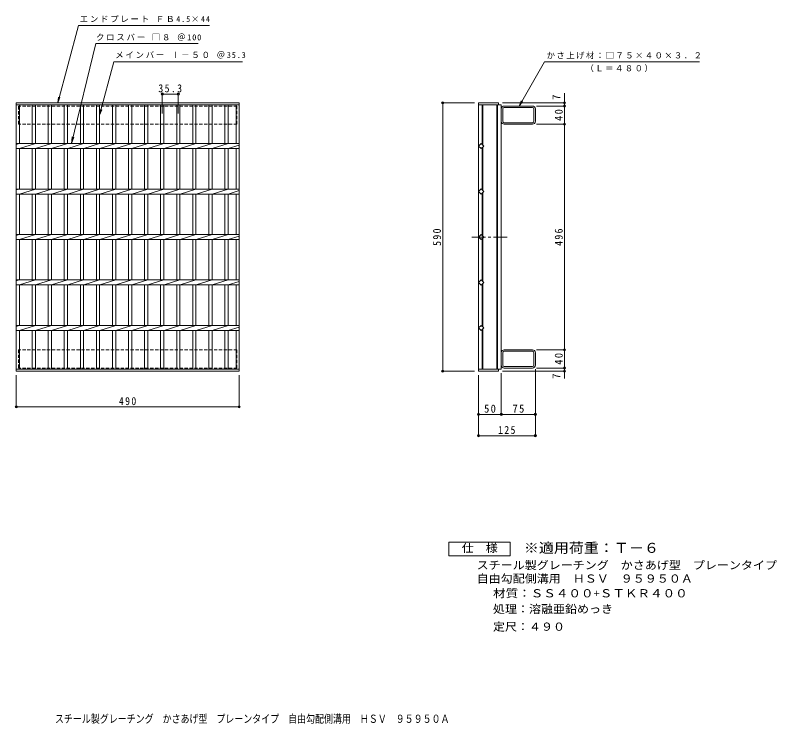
# Model space of a CAD drawing. Units: millimetres, scale not verified. Extents: x -663 to 1012, y -823 to 734.
import ezdxf
from ezdxf.enums import TextEntityAlignment as Align

# ---------------------------------------------------------------- set-up
doc = ezdxf.new("R2010")
doc.units = ezdxf.units.MM
doc.header["$LTSCALE"] = 6
doc.header["$PDMODE"] = 32
doc.header["$PDSIZE"] = 4.8
doc.linetypes.add('CHAIN1', pattern=[8, 5, -1, 1, -1])
doc.linetypes.add('DASHED1', pattern=[1.8, 1.2, -0.6])
for name, color, linetype, lineweight in [('B-1_ピット', 2, 'Continuous', 9), ('B-2_蓋', 3, 'Continuous', 9), ('B-4_寸法', 7, 'Continuous', 9), ('F-4_F-4ﾚｲﾔ', 2, 'Continuous', 9)]:
    doc.layers.add(name, color=color, linetype=linetype, lineweight=lineweight)
doc.layers.add('F-5_F-5ﾚｲﾔ', color=3, linetype='Continuous')
doc.styles.add('ＭＳ ゴシック', font='')
doc.styles.get('ＭＳ ゴシック').set_extended_font_data('MS Gothic')

msp = doc.modelspace()

# ---------------------------------------------------------------- linework, layer by layer
at = {"layer": 'B-1_ピット', "linetype": 'DASHED1'}
for p, q in [((-655.135, 494.697), (-655.135, 534.697)), ((-175.135, 534.697), (-655.135, 534.697)), ((-655.135, -1.303), (-655.135, -41.304)), ((-175.135, -41.304), (-655.135, -41.304))]:
    msp.add_line(p, q, dxfattribs=at)
at = {"layer": 'B-1_ピット'}
for p, q in [((405.946, 501.097), (405.946, 528.297)), ((409.146, 501.097), (409.146, 528.297)), ((474.546, 534.697), (412.346, 534.697)), ((474.546, 531.497), (412.346, 531.497)), ((477.746, 501.097), (477.746, 528.297)), ((480.946, 501.097), (480.946, 528.297)), ((412.346, 497.897), (474.546, 497.897)), ((474.546, 494.697), (412.346, 494.697)), ((405.946, -7.704), (405.946, -34.903)), ((409.146, -7.704), (409.146, -34.903)), ((474.546, -1.303), (412.346, -1.303)), ((412.346, -4.504), (474.546, -4.504)), ((477.746, -7.704), (477.746, -34.903)), ((480.946, -7.704), (480.946, -34.903)), ((474.546, -38.103), (412.346, -38.103)), ((474.546, -41.303), (412.346, -41.303))]:
    msp.add_line(p, q, dxfattribs=at)
at = {"layer": 'B-1_ピット', "linetype": 'DASHED1'}
for points in [[(-175.135, 534.697), (-175.135, 494.697), (-655.135, 494.697)], [(-175.135, -41.304), (-175.135, -1.303), (-655.135, -1.303)]]:
    msp.add_lwpolyline(points, dxfattribs=at)
at = {"layer": 'B-1_ピット'}
for centre, radius, start, end in [((412.346, 528.297), 6.4, 90, 180), ((412.346, 528.297), 3.2, 90, 180), ((474.546, 528.297), 6.4, 0, 90), ((474.546, 528.297), 3.2, 0, 90), ((412.346, 501.097), 6.4, 180, 270), ((412.346, 501.097), 3.2, 180, 270), ((474.546, 501.097), 6.4, 270, 0), ((474.546, 501.097), 3.2, 270, 0), ((412.346, -7.704), 6.4, 90, 180), ((412.346, -7.704), 3.2, 90, 180), ((474.546, -7.704), 6.4, 0, 90), ((474.546, -7.704), 3.2, 0, 90), ((412.346, -34.903), 6.4, 180, 270), ((412.346, -34.903), 3.2, 180, 270), ((474.546, -34.903), 3.2, 270, 0), ((474.546, -34.903), 6.4, 270, 0)]:
    msp.add_arc(centre, radius, start, end, dxfattribs=at)
at = {"layer": 'B-2_蓋'}
for p, q in [((-660.135, 541.697), (-170.135, 541.697)), ((-660.135, -48.303), (-660.135, 541.697)), ((-660.135, 537.197), (-170.135, 537.197)), ((-653.135, 452.196), (-653.135, 537.197)), ((-625.235, 537.197), (-625.235, 452.196)), ((-618.235, 537.197), (-618.235, 452.196)), ((-589.934, 537.197), (-589.934, 452.196)), ((-582.935, 537.197), (-582.935, 452.196)), ((-554.634, 537.197), (-554.634, 452.196)), ((-547.634, 537.197), (-547.634, 452.196)), ((-519.335, 537.197), (-519.335, 452.196)), ((-512.335, 537.197), (-512.335, 452.196)), ((-484.034, 537.197), (-484.034, 452.196)), ((-477.035, 537.197), (-477.035, 452.196)), ((-448.734, 537.197), (-448.734, 452.196)), ((-441.734, 537.197), (-441.734, 452.196)), ((-413.435, 537.197), (-413.435, 452.196)), ((-406.435, 537.197), (-406.435, 452.196)), ((-378.134, 537.197), (-378.134, 452.196)), ((-371.135, 537.197), (-371.135, 452.196)), ((-342.834, 537.197), (-342.834, 452.196)), ((-335.834, 537.197), (-335.834, 452.196)), ((-307.535, 537.197), (-307.535, 452.196)), ((-300.535, 537.197), (-300.535, 452.196)), ((-272.235, 537.197), (-272.235, 452.196)), ((-265.235, 537.197), (-265.235, 452.196)), ((-236.935, 537.197), (-236.935, 452.196)), ((-229.935, 537.197), (-229.935, 452.196)), ((-201.635, 537.197), (-201.635, 452.196)), ((-194.635, 537.197), (-194.635, 452.196)), ((-177.136, 537.197), (-177.136, 452.196)), ((-170.135, 541.697), (-170.135, -48.303)), ((355.946, 541.697), (399.946, 541.697)), ((355.946, 541.697), (355.946, -48.303)), ((355.946, 537.197), (405.946, 537.197)), ((363.946, 537.197), (363.946, 450.01)), ((365.446, 537.197), (365.446, 448.51)), ((396.446, 537.197), (396.446, -43.804)), ((397.946, 537.197), (397.946, -43.804)), ((399.946, 541.697), (399.946, 537.197)), ((405.946, 537.197), (405.946, -43.804)), ((-660.135, 450.115), (-653.535, 452.196)), ((-660.135, 452.196), (-170.135, 452.196)), ((-653.135, 441.197), (-618.235, 452.196)), ((-617.834, 441.197), (-582.935, 452.196)), ((-582.535, 441.197), (-547.635, 452.196)), ((-547.234, 441.197), (-512.335, 452.196)), ((-511.935, 441.197), (-477.035, 452.196)), ((-476.635, 441.197), (-441.735, 452.196)), ((-441.335, 441.197), (-406.435, 452.196)), ((-406.035, 441.197), (-371.135, 452.196)), ((-370.735, 441.197), (-335.835, 452.196)), ((-335.434, 441.197), (-300.535, 452.196)), ((-300.135, 441.197), (-265.235, 452.196)), ((-264.835, 441.197), (-229.935, 452.196)), ((-229.534, 441.197), (-194.635, 452.196)), ((-660.135, 441.197), (-170.135, 441.197)), ((-653.135, 352.196), (-653.135, 441.197)), ((-625.235, 441.197), (-625.235, 352.196)), ((-618.235, 441.197), (-618.235, 352.196)), ((-589.934, 441.197), (-589.934, 352.196)), ((-582.935, 441.197), (-582.935, 352.196)), ((-554.634, 441.197), (-554.634, 352.196)), ((-547.634, 441.197), (-547.634, 352.196)), ((-519.335, 441.197), (-519.335, 352.196)), ((-512.335, 441.197), (-512.335, 352.196)), ((-484.034, 441.197), (-484.034, 352.196)), ((-477.035, 441.197), (-477.035, 352.196)), ((-448.734, 441.197), (-448.734, 352.196)), ((-441.734, 441.197), (-441.734, 352.196)), ((-413.435, 441.197), (-413.435, 352.196)), ((-406.435, 441.197), (-406.435, 352.196)), ((-378.134, 441.197), (-378.134, 352.196)), ((-371.135, 441.197), (-371.135, 352.196)), ((-342.834, 441.197), (-342.834, 352.196)), ((-335.834, 441.197), (-335.834, 352.196)), ((-307.535, 441.197), (-307.535, 352.196)), ((-300.535, 441.197), (-300.535, 352.196)), ((-272.235, 441.197), (-272.235, 352.196)), ((-265.235, 441.197), (-265.235, 352.196)), ((-236.935, 441.197), (-236.935, 352.196)), ((-229.935, 441.197), (-229.935, 352.196)), ((-201.635, 441.197), (-201.635, 352.196)), ((-194.635, 441.197), (-194.635, 352.196)), ((-194.235, 441.197), (-170.135, 448.792)), ((-177.136, 441.197), (-177.136, 352.196)), ((363.946, 443.383), (363.946, 350.01)), ((365.446, 444.883), (365.446, 348.51)), ((-660.135, 350.115), (-653.535, 352.196)), ((-660.135, 352.196), (-170.135, 352.196)), ((-653.135, 341.197), (-618.235, 352.196)), ((-617.834, 341.197), (-582.935, 352.196)), ((-582.535, 341.197), (-547.635, 352.196)), ((-547.234, 341.197), (-512.335, 352.196)), ((-511.935, 341.197), (-477.035, 352.196)), ((-476.635, 341.197), (-441.735, 352.196)), ((-441.335, 341.197), (-406.435, 352.196)), ((-406.035, 341.197), (-371.135, 352.196)), ((-370.735, 341.197), (-335.835, 352.196)), ((-335.434, 341.197), (-300.535, 352.196)), ((-300.135, 341.197), (-265.235, 352.196)), ((-264.835, 341.197), (-229.935, 352.196)), ((-229.534, 341.197), (-194.635, 352.196)), ((-660.135, 341.197), (-170.135, 341.197)), ((-653.135, 252.196), (-653.135, 341.197)), ((-625.235, 341.197), (-625.235, 252.196)), ((-618.235, 341.197), (-618.235, 252.196)), ((-589.934, 341.197), (-589.934, 252.196)), ((-582.935, 341.197), (-582.935, 252.196)), ((-554.634, 341.197), (-554.634, 252.196)), ((-547.634, 341.197), (-547.634, 252.196)), ((-519.335, 341.197), (-519.335, 252.196)), ((-512.335, 341.197), (-512.335, 252.196)), ((-484.034, 341.197), (-484.034, 252.196)), ((-477.035, 341.197), (-477.035, 252.196)), ((-448.734, 341.197), (-448.734, 252.196)), ((-441.734, 341.197), (-441.734, 252.196)), ((-413.435, 341.197), (-413.435, 252.196)), ((-406.435, 341.197), (-406.435, 252.196)), ((-378.134, 341.197), (-378.134, 252.196)), ((-371.135, 341.197), (-371.135, 252.196)), ((-342.834, 341.197), (-342.834, 252.196)), ((-335.834, 341.197), (-335.834, 252.196)), ((-307.535, 341.197), (-307.535, 252.196)), ((-300.535, 341.197), (-300.535, 252.196)), ((-272.235, 341.197), (-272.235, 252.196)), ((-265.235, 341.197), (-265.235, 252.196)), ((-236.935, 341.197), (-236.935, 252.196)), ((-229.935, 341.197), (-229.935, 252.196)), ((-201.635, 341.197), (-201.635, 252.196)), ((-194.635, 341.197), (-194.635, 252.196)), ((-194.235, 341.197), (-170.135, 348.792)), ((-177.136, 341.197), (-177.136, 252.196)), ((363.946, 343.383), (363.946, 250.01)), ((365.446, 344.883), (365.446, 248.51)), ((-660.135, 250.115), (-653.535, 252.196)), ((-660.135, 252.196), (-170.135, 252.196)), ((-653.135, 241.197), (-618.235, 252.196)), ((-617.834, 241.197), (-582.935, 252.196)), ((-582.535, 241.197), (-547.635, 252.196)), ((-547.234, 241.197), (-512.335, 252.196)), ((-511.935, 241.197), (-477.035, 252.196)), ((-476.635, 241.197), (-441.735, 252.196)), ((-441.335, 241.197), (-406.435, 252.196)), ((-406.035, 241.197), (-371.135, 252.196)), ((-370.735, 241.197), (-335.835, 252.196)), ((-335.434, 241.197), (-300.535, 252.196)), ((-300.135, 241.197), (-265.235, 252.196)), ((-264.835, 241.197), (-229.935, 252.196)), ((-229.534, 241.197), (-194.635, 252.196)), ((-660.135, 241.197), (-170.135, 241.197)), ((-653.135, 152.196), (-653.135, 241.197)), ((-625.235, 241.197), (-625.235, 152.196)), ((-618.235, 241.197), (-618.235, 152.196)), ((-589.934, 241.197), (-589.934, 152.196)), ((-582.935, 241.197), (-582.935, 152.196)), ((-554.634, 241.197), (-554.634, 152.196)), ((-547.634, 241.197), (-547.634, 152.196)), ((-519.335, 241.197), (-519.335, 152.196)), ((-512.335, 241.197), (-512.335, 152.196)), ((-484.034, 241.197), (-484.034, 152.196)), ((-477.035, 241.197), (-477.035, 152.196)), ((-448.734, 241.197), (-448.734, 152.196)), ((-441.734, 241.197), (-441.734, 152.196)), ((-413.435, 241.197), (-413.435, 152.196)), ((-406.435, 241.197), (-406.435, 152.196)), ((-378.134, 241.197), (-378.134, 152.196)), ((-371.135, 241.197), (-371.135, 152.196)), ((-342.834, 241.197), (-342.834, 152.196)), ((-335.834, 241.197), (-335.834, 152.196)), ((-307.535, 241.197), (-307.535, 152.196)), ((-300.535, 241.197), (-300.535, 152.196)), ((-272.235, 241.197), (-272.235, 152.196)), ((-265.235, 241.197), (-265.235, 152.196)), ((-236.935, 241.197), (-236.935, 152.196)), ((-229.935, 241.197), (-229.935, 152.196)), ((-201.635, 241.197), (-201.635, 152.196)), ((-194.635, 241.197), (-194.635, 152.196)), ((-194.235, 241.197), (-170.135, 248.792)), ((-177.136, 241.197), (-177.136, 152.196)), ((363.946, 243.383), (363.946, 150.01)), ((365.446, 244.883), (365.446, 148.51)), ((-660.135, 150.115), (-653.535, 152.196)), ((-660.135, 152.196), (-170.135, 152.196)), ((-653.135, 141.197), (-618.235, 152.196)), ((-617.834, 141.197), (-582.935, 152.196)), ((-582.535, 141.197), (-547.635, 152.196)), ((-547.234, 141.197), (-512.335, 152.196)), ((-511.935, 141.197), (-477.035, 152.196)), ((-476.635, 141.197), (-441.735, 152.196)), ((-441.335, 141.197), (-406.435, 152.196)), ((-406.035, 141.197), (-371.135, 152.196)), ((-370.735, 141.197), (-335.835, 152.196)), ((-335.434, 141.197), (-300.535, 152.196)), ((-300.135, 141.197), (-265.235, 152.196)), ((-264.835, 141.197), (-229.935, 152.196)), ((-229.534, 141.197), (-194.635, 152.196)), ((-660.135, 141.197), (-170.135, 141.197)), ((-653.135, 52.196), (-653.135, 141.197)), ((-625.235, 141.197), (-625.235, 52.196)), ((-618.235, 141.197), (-618.235, 52.196)), ((-589.934, 141.197), (-589.934, 52.196)), ((-582.935, 141.197), (-582.935, 52.196)), ((-554.634, 141.197), (-554.634, 52.196)), ((-547.634, 141.197), (-547.634, 52.196)), ((-519.335, 141.197), (-519.335, 52.196)), ((-512.335, 141.197), (-512.335, 52.196)), ((-484.034, 141.197), (-484.034, 52.196)), ((-477.035, 141.197), (-477.035, 52.196)), ((-448.734, 141.197), (-448.734, 52.196)), ((-441.734, 141.197), (-441.734, 52.196)), ((-413.435, 141.197), (-413.435, 52.196)), ((-406.435, 141.197), (-406.435, 52.196)), ((-378.134, 141.197), (-378.134, 52.196)), ((-371.135, 141.197), (-371.135, 52.196)), ((-342.834, 141.197), (-342.834, 52.196)), ((-335.834, 141.197), (-335.834, 52.196)), ((-307.535, 141.197), (-307.535, 52.196)), ((-300.535, 141.197), (-300.535, 52.196)), ((-272.235, 141.197), (-272.235, 52.196)), ((-265.235, 141.197), (-265.235, 52.196)), ((-236.935, 141.197), (-236.935, 52.196)), ((-229.935, 141.197), (-229.935, 52.196)), ((-201.635, 141.197), (-201.635, 52.196)), ((-194.635, 141.197), (-194.635, 52.196)), ((-194.235, 141.197), (-170.135, 148.792)), ((-177.136, 141.197), (-177.136, 52.196)), ((363.946, 143.383), (363.946, 50.01)), ((365.446, 144.883), (365.446, 48.51)), ((-660.135, 50.115), (-653.535, 52.196)), ((-660.135, 52.196), (-170.135, 52.196)), ((-653.135, 41.197), (-618.235, 52.196)), ((-617.834, 41.197), (-582.935, 52.196)), ((-582.535, 41.197), (-547.635, 52.196)), ((-547.234, 41.197), (-512.335, 52.196)), ((-511.935, 41.197), (-477.035, 52.196)), ((-476.635, 41.197), (-441.735, 52.196)), ((-441.335, 41.197), (-406.435, 52.196)), ((-406.035, 41.197), (-371.135, 52.196)), ((-370.735, 41.197), (-335.835, 52.196)), ((-335.434, 41.197), (-300.535, 52.196)), ((-300.135, 41.197), (-265.235, 52.196)), ((-264.835, 41.197), (-229.935, 52.196)), ((-229.534, 41.197), (-194.635, 52.196)), ((-660.135, 41.197), (-170.135, 41.197)), ((-653.135, -43.804), (-653.135, 41.197)), ((-625.235, 41.197), (-625.235, -43.804)), ((-618.235, 41.197), (-618.235, -43.804)), ((-589.934, 41.197), (-589.934, -43.804)), ((-582.935, 41.197), (-582.935, -43.804)), ((-554.634, 41.197), (-554.634, -43.804)), ((-547.634, 41.197), (-547.634, -43.804)), ((-519.335, 41.197), (-519.335, -43.804)), ((-512.335, 41.197), (-512.335, -43.804)), ((-484.034, 41.197), (-484.034, -43.804)), ((-477.035, 41.197), (-477.035, -43.804)), ((-448.734, 41.197), (-448.734, -43.804)), ((-441.734, 41.197), (-441.734, -43.804)), ((-413.435, 41.197), (-413.435, -43.804)), ((-406.435, 41.197), (-406.435, -43.804)), ((-378.134, 41.197), (-378.134, -43.804)), ((-371.135, 41.197), (-371.135, -43.804)), ((-342.834, 41.197), (-342.834, -43.804)), ((-335.834, 41.197), (-335.834, -43.804)), ((-307.535, 41.197), (-307.535, -43.804)), ((-300.535, 41.197), (-300.535, -43.804)), ((-272.235, 41.197), (-272.235, -43.804)), ((-265.235, 41.197), (-265.235, -43.804)), ((-236.935, 41.197), (-236.935, -43.804)), ((-229.935, 41.197), (-229.935, -43.804)), ((-201.635, 41.197), (-201.635, -43.804)), ((-194.635, 41.197), (-194.635, -43.804)), ((-194.235, 41.197), (-170.135, 48.792)), ((-177.136, 41.197), (-177.136, -43.804)), ((363.946, -43.804), (363.946, 43.383)), ((365.446, -43.804), (365.446, 44.883)), ((-170.135, -43.804), (-660.135, -43.804)), ((-170.135, -48.303), (-660.135, -48.303)), ((355.946, -43.804), (405.946, -43.804)), ((355.946, -48.303), (399.946, -48.303)), ((399.946, -48.303), (399.946, -43.804))]:
    msp.add_line(p, q, dxfattribs=at)
at = {"layer": 'B-2_蓋', "linetype": 'CHAIN1'}
msp.add_line((340.905, 246.697), (419.919, 246.697), dxfattribs=at)
at = {"layer": 'B-2_蓋'}
for points in [[(367.26, 446.697), (361.603, 441.04), (355.946, 446.697), (361.603, 452.353)], [(367.26, 346.697), (361.603, 341.04), (355.946, 346.697), (361.603, 352.353)], [(367.26, 246.697), (361.603, 241.04), (355.946, 246.697), (361.603, 252.353)], [(367.26, 146.697), (361.603, 141.04), (355.946, 146.697), (361.603, 152.353)], [(367.26, 46.697), (361.603, 52.354), (355.946, 46.697), (361.603, 41.04)]]:
    msp.add_lwpolyline(points, close=True, dxfattribs=at)
at = {"layer": 'B-4_寸法'}
for p, q in [((-538.843, 452.196), (-485.358, 671.807)), ((-485.358, 671.807), (-260.655, 671.807)), ((-477.035, 514.697), (-445.655, 631.807)), ((-445.655, 631.807), (-162.985, 631.807)), ((444.947, 534.697), (500.95, 631.697)), ((841.584, 631.697), (500.95, 631.697)), ((-569.032, 541.697), (-567.4, 554.09)), ((-569.032, 541.697), (-564.248, 553.245)), ((-339.335, 518.51), (-339.335, 562.722)), ((-339.335, 560.922), (-304.035, 560.922)), ((-304.035, 518.51), (-304.035, 562.722)), ((544.865, 534.697), (544.865, 562.912)), ((346.946, 541.697), (275.497, 541.697)), ((277.297, -48.303), (277.297, 541.697)), ((408.946, 541.697), (546.665, 541.697)), ((444.947, 534.697), (449.731, 546.245)), ((444.947, 534.697), (452.557, 544.614)), ((-477.035, 514.697), (-475.403, 527.09)), ((-477.035, 514.697), (-472.251, 526.246)), ((483.546, 534.697), (546.665, 534.697)), ((544.865, 494.697), (544.865, 534.697)), ((483.546, 494.697), (546.665, 494.697)), ((544.865, -1.303), (544.865, 494.697)), ((-538.843, 452.196), (-537.227, 467.109)), ((-538.843, 452.196), (-533.422, 466.182)), ((483.546, -1.303), (546.665, -1.303)), ((544.865, -41.303), (544.865, -1.303)), ((346.946, -48.303), (275.497, -48.303)), ((408.946, -48.303), (546.665, -48.303)), ((480.946, -43.903), (480.946, -191.99)), ((483.546, -41.303), (546.665, -41.303)), ((544.865, -64.326), (544.865, -41.303)), ((-660.135, -57.303), (-660.135, -128.482)), ((-170.135, -57.303), (-170.135, -128.482)), ((355.946, -57.303), (355.946, -191.99)), ((405.946, -52.804), (405.946, -145.061)), ((-660.135, -126.682), (-170.135, -126.682)), ((355.946, -143.261), (405.946, -143.261)), ((405.946, -143.261), (480.946, -143.261)), ((355.946, -190.19), (480.946, -190.19))]:
    msp.add_line(p, q, dxfattribs=at)
msp.add_lwpolyline([(-569.032, 541.697), (-523.451, 711.807), (-235.749, 711.807)], dxfattribs=at)
for p in [(-339.335, 560.922), (-304.035, 560.922), (277.297, 541.697), (544.865, 541.697), (544.865, 534.697), (544.865, 494.697), (544.865, -1.303), (277.297, -48.303), (544.865, -41.303), (544.865, -48.303), (-660.135, -126.682), (-170.135, -126.682), (355.946, -143.261), (405.946, -143.261), (480.946, -143.261), (355.946, -190.19), (480.946, -190.19)]:
    msp.add_point(p, dxfattribs=at)
at = {"layer": 'F-4_F-4ﾚｲﾔ'}
msp.add_lwpolyline([(290.559, -454.306), (290.559, -424.306), (425.558, -424.306), (425.558, -454.306)], close=True, dxfattribs=at)

# ---------------------------------------------------------------- texts
at = {"layer": 'B-4_寸法', "color": 2, "style": 'ＭＳ ゴシック'}
for p in [(541.265, 547.818), (541.265, -65.348)]:
    msp.add_text('7', height=17.6, rotation=90, dxfattribs=at).set_placement(p, align=Align.BOTTOM_LEFT)
at = {"layer": 'B-4_寸法', "char_height": 13.2, "attachment_point": 7, "style": 'ＭＳ ゴシック'}
for s, insert in [('\\T1.21;エンドプレート\\~ＦＢ4.5×44', (-520.72, 718.52)), ('\\T1.21;クロスバー\\~□８\\~＠100', (-484.912, 677.796)), ('\\T1.21;メインバー\\~Ⅰ－５０\\~＠35.3', (-442.698, 639.042)), ('\\T1.17;かさ上げ材：□７５×４０×３．２', (505.565, 637.77)), ('\\T1.17;（Ｌ＝４８０）', (590.965, 609.304))]:
    msp.add_mtext(s, dxfattribs=dict(at, insert=insert))
at = {"layer": 'B-4_寸法', "color": 2, "char_height": 17.6, "attachment_point": 7, "style": 'ＭＳ ゴシック'}
for s, insert in [('\\T1.28;\\W0.9;35.3', (-347.935, 564.522)), ('\\T1.27;\\W0.9;490', (-434.635, -123.082)), ('\\T1.27;\\W0.95;50', (368.196, -139.661)), ('\\T1.27;\\W0.95;75', (430.696, -139.661)), ('\\T1.27;\\W0.9;125', (398.946, -186.59))]:
    msp.add_mtext(s, dxfattribs=dict(at, insert=insert))
at = {"layer": 'B-4_寸法', "color": 2, "char_height": 17.6, "attachment_point": 7, "rotation": 90, "style": 'ＭＳ ゴシック'}
for s, insert in [('\\T1.27;\\W0.95;40', (541.265, 501.947)), ('\\T1.27;\\W0.9;590', (273.697, 227.197)), ('\\T1.27;\\W0.9;496', (541.265, 227.197)), ('\\T1.27;\\W0.95;40', (541.265, -34.053))]:
    msp.add_mtext(s, dxfattribs=dict(at, insert=insert))
at = {"layer": 'F-4_F-4ﾚｲﾔ', "style": 'ＭＳ ゴシック'}
for s, width, p in [('仕\u3000様', 1.1, (319.059, -451.307)), ('スチール製グレーチング\u3000かさあげ型\u3000プレーンタイプ', 1.1, (351.812, -489.058)), ('自由勾配側溝用\u3000ＨＳＶ\u3000９５９５０Ａ', 1.1, (351.812, -518.507)), ('材質：ＳＳ４００+ＳＴＫＲ４００', 1.15, (387.87, -550.845)), ('処理：溶融亜鉛めっき', 1.1, (387.64, -585.369)), ('定尺：４９０', 1.1, (387.64, -624.262)), ('スチール製グレーチング\u3000かさあげ型\u3000プレーンタイプ\u3000自由勾配側溝用\u3000ＨＳＶ\u3000９５９５０Ａ', 0.8, (-575.173, -826.691))]:
    msp.add_text(s, height=17.6, dxfattribs=dict(at, width=width)).set_placement(p, align=Align.BOTTOM_LEFT)
at = {"layer": 'F-5_F-5ﾚｲﾔ', "style": 'ＭＳ ゴシック', "width": 1.1}
msp.add_text('※適用荷重：Ｔ－６', height=21.99, dxfattribs=at).set_placement((455.558, -454.306), align=Align.BOTTOM_LEFT)

doc.saveas('drawing.dxf')
